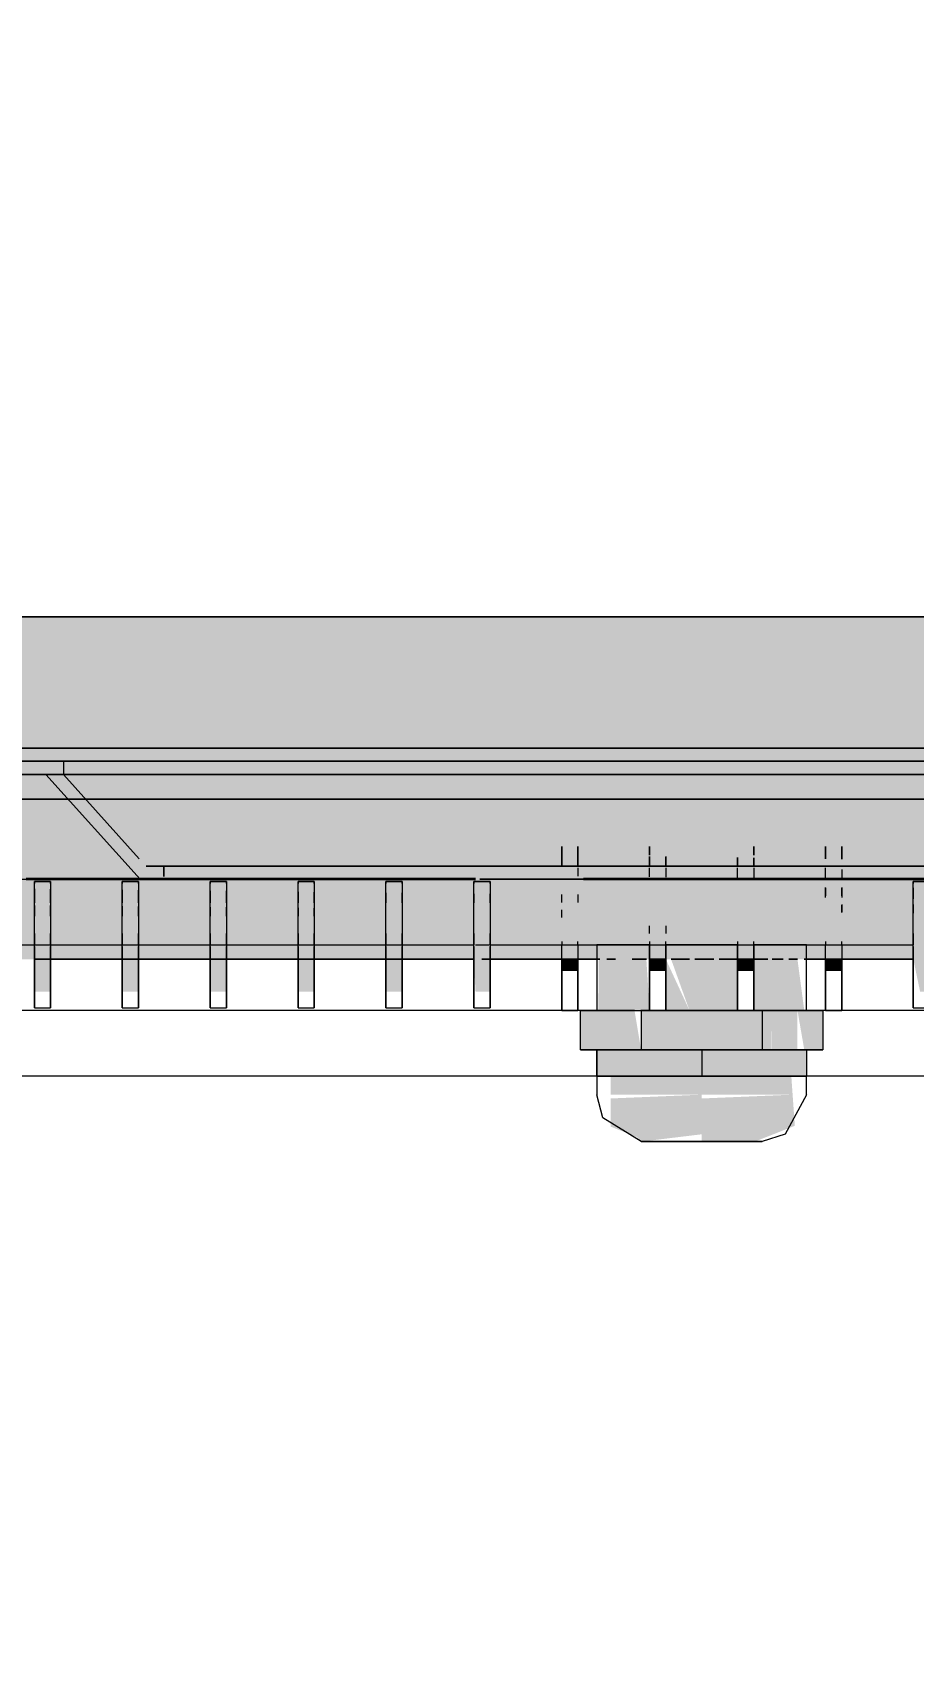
# Model space of a CAD drawing. Header units: millimetres. Extents: x -4029 to 232974, y -8553 to 104777.
# Drawn here: x 224715.8 to 224783, y 4140 to 4264.5 of the extents above; entities that cross this region are included whole.
import ezdxf

# ---------------------------------------------------------------- set-up
doc = ezdxf.new("R2010")
doc.units = ezdxf.units.MM
doc.linetypes.add('200_ШТРИХ_ш1п0_6_', pattern=[80, 50, -30])
for name, color, linetype, lineweight in [('5.1) Перегародка WD6', 6, 'Continuous', 9), ('A-AREA-1', 7, '200_ШТРИХ_ш1п0_6_', 35), ('A-FLOR', 7, 'Continuous', 9), ('E-LITE-EQPM', 7, 'Continuous', 9), ('S-STRS-4', 7, 'Continuous', 15)]:
    doc.layers.add(name, color=color, linetype=linetype, lineweight=lineweight)
doc.layers.add('E-LITE-EQPM-1', color=7, linetype='Continuous', lineweight=9, transparency=1)
doc.layers.add('E-LITE-EQPM-2', color=7, linetype='Continuous', lineweight=9, true_color=0x9bc7e8)
doc.layers.add('E-LITE-EQPM-3', color=7, linetype='Continuous', lineweight=9, true_color=0x7f7f7f, transparency=1)
doc.styles.add('ISOCPEUR_3', font='isocpeur.ttf', dxfattribs={"width": 0.9, "height": 125})
doc.dimstyles.new('ISO-2_5_0_9К_БОЛЬШОЙ_4', dxfattribs={"dimscale": 304.8, "dimtxt": 124.497647, "dimasz": 0.246063, "dimexe": 0.19685, "dimexo": 0.492126, "dimgap": 0, "dimtad": 1, "dimdec": 0, "dimrnd": 10, "dimzin": 0, "dimdsep": 46, "dimtxsty": 'ISOCPEUR_3', "dimblk1": 'OBLIQUE', "dimblk2": 'OBLIQUE', "dimsah": 1, "dimcen": 0.09, "dimdle": 0.19685, "dimazin": 0, "dimtfac": 1, "dimtdec": 4, "dimtix": 1, "dimtmove": 0, "dimatfit": 3, "dimfxl": 1, "dimtvp": 1, "dimtolj": 1, "dimtzin": 0, "dimarcsym": 2})

# ---------------------------------------------------------------- blocks, each defined once
blk = doc.blocks.new('Перекрытия 2 - Перекрытия 4-32990152-Разрез 4-4')
at = {"layer": 'S-STRS-4'}
for p, q in [((-15709, 4185), (-16350.82, 4185)), ((-15707.93, 4185), (-15709, 4185)), ((-15694.07, 4185), (-15707.93, 4185)), ((-15693, 4185), (-15694.07, 4185)), ((-15361, 4185), (-15693, 4185))]:
    blk.add_line(p, q, dxfattribs=at)
blk = doc.blocks.new('Прожектор - Поз 3-33104719-Разрез 4-4')
at = {"layer": 'E-LITE-EQPM-1'}
for points in [[(-15697.03, 4193.9), (-15637.5, 4193.9), (-15637.5, 4206.1), (-15764.5, 4206.1), (-15764.5, 4193.9), (-15698.27, 4193.9)], [(-15750.63, 4191.43), (-15750.63, 4193.9), (-15751.87, 4193.9), (-15751.87, 4191.43)], [(-15743.93, 4191.43), (-15743.93, 4193.9), (-15745.17, 4193.9), (-15745.17, 4191.43)], [(-15737.23, 4191.43), (-15737.23, 4193.9), (-15738.47, 4193.9), (-15738.47, 4191.43)], [(-15731.77, 4191.43), (-15730.53, 4191.43), (-15730.53, 4193.9), (-15731.77, 4193.9), (-15731.77, 4192.91)], [(-15723.83, 4191.43), (-15723.83, 4193.9), (-15725.07, 4193.9), (-15725.07, 4191.43)], [(-15717.13, 4191.43), (-15717.13, 4193.9), (-15718.37, 4193.9), (-15718.24, 4191.43)], [(-15710.43, 4193.02), (-15710.43, 4193.9), (-15711.67, 4193.9), (-15711.67, 4193.02)], [(-15703.73, 4193.02), (-15703.73, 4193.9), (-15704.97, 4193.9), (-15704.97, 4193.02)], [(-15698.27, 4193.02), (-15697.03, 4193.02), (-15697.03, 4193.9), (-15698.27, 4193.9)], [(-15691.57, 4193.02), (-15690.33, 4193.02), (-15690.33, 4193.9), (-15691.57, 4193.9)], [(-15683.63, 4191.43), (-15683.63, 4193.9), (-15684.87, 4193.9), (-15684.35, 4191.43)], [(-15710.24, 4187), (-15705.62, 4187), (-15706.12, 4190), (-15710.24, 4190)], [(-15701, 4185), (-15701, 4187), (-15709, 4187), (-15709, 4185), (-15705.62, 4185)], [(-15693, 4185), (-15693, 4187), (-15701, 4187), (-15701, 4185), (-15694.07, 4185)], [(-15706.94, 4183.58), (-15701, 4183.58), (-15701, 4185), (-15707.93, 4185), (-15707.93, 4183.58)], [(-15701, 4183.58), (-15694.07, 4183.58), (-15694.17, 4185), (-15701, 4185)], [(-15705.62, 4180), (-15701, 4180.56), (-15701, 4183.58), (-15707.95, 4183.29), (-15707.93, 4181.14), (-15705.94, 4180.36)], [(-15696.97, 4180), (-15695.64, 4180.52), (-15693.9, 4181.21), (-15694.07, 4183.58), (-15701, 4183.29), (-15701, 4180)]]:
    blk.add_hatch(color=256, dxfattribs=at).paths.add_polyline_path(points)
h = blk.add_hatch(color=256, dxfattribs=at)
h.paths.add_polyline_path([(-15708.88, 4190), (-15704.97, 4190), (-15705.22, 4193.9), (-15708.84, 4193.9)])
h.paths.add_polyline_path([(-15694.54, 4190), (-15693.18, 4190), (-15693.7, 4193.9), (-15697.03, 4193.9), (-15697.03, 4190), (-15695.64, 4190)])
h.paths.add_polyline_path([(-15700.07, 4190), (-15698.27, 4190), (-15698.27, 4193.9), (-15703.33, 4193.9), (-15701.93, 4190)])
h.paths.add_polyline_path([(-15701.93, 4190), (-15703.73, 4193.9), (-15703.73, 4190)])
h = blk.add_hatch(color=256, dxfattribs=at)
h.paths.add_polyline_path([(-15700.07, 4190), (-15705.62, 4190), (-15705.62, 4187), (-15700.07, 4187), (-15700.07, 4190)])
h.paths.add_polyline_path([(-15697.03, 4187), (-15696.38, 4187), (-15696.38, 4190), (-15700.07, 4190), (-15700.07, 4187), (-15697.19, 4187)])
h = blk.add_hatch(color=256, dxfattribs=at)
h.paths.add_polyline_path([(-15695.67, 4190), (-15696.38, 4190), (-15696.34, 4187), (-15695.67, 4187)])
h.paths.add_polyline_path([(-15693.7, 4190), (-15695.67, 4190), (-15695.64, 4187), (-15693.7, 4187), (-15693.7, 4190)])
h.paths.add_polyline_path([(-15693.18, 4190), (-15693.7, 4190), (-15693.18, 4187)])
h.paths.add_polyline_path([(-15693, 4187), (-15691.76, 4187), (-15691.76, 4190), (-15693.18, 4190), (-15693.18, 4187)])
at = {"layer": 'E-LITE-EQPM'}
for p, q in [((-15759, 4210), (-15643, 4210)), ((-15643, 4210), (-15759, 4210)), ((-15759, 4210), (-15643, 4210)), ((-15643, 4210), (-15759, 4210)), ((-15743.8, 4200), (-15751, 4208)), ((-15743.8, 4200), (-15751, 4208)), ((-15751, 4208), (-15749.65, 4208)), ((-15751, 4208), (-15651, 4208)), ((-15652.35, 4208), (-15749.65, 4208)), ((-15749.65, 4208), (-15743.87, 4201.57)), ((-15749.65, 4208), (-15743.87, 4201.57)), ((-15749.65, 4208), (-15652.35, 4208)), ((-15652.35, 4208), (-15749.65, 4208)), ((-15763.41, 4206.1), (-15749.29, 4206.1)), ((-15749.29, 4206.1), (-15763.41, 4206.1)), ((-15749.29, 4206.1), (-15747.94, 4206.1)), ((-15747.94, 4206.1), (-15749.29, 4206.1)), ((-15747.94, 4206.1), (-15654.06, 4206.1)), ((-15654.06, 4206.1), (-15747.94, 4206.1)), ((-15711.67, 4202.5), (-15711.67, 4200.99)), ((-15711.67, 4201), (-15711.67, 4202.5)), ((-15710.43, 4200.99), (-15710.43, 4202.5)), ((-15710.43, 4202.5), (-15710.43, 4201)), ((-15704.97, 4202.5), (-15704.97, 4201.84)), ((-15704.97, 4201.85), (-15704.97, 4202.5)), ((-15697.03, 4201.84), (-15697.03, 4202.5)), ((-15697.03, 4202.5), (-15697.03, 4201.85)), ((-15691.57, 4202.5), (-15691.57, 4201.55)), ((-15691.57, 4201.56), (-15691.57, 4202.5)), ((-15690.33, 4201.53), (-15690.33, 4202.5)), ((-15690.33, 4202.5), (-15690.33, 4201.54)), ((-15743.35, 4201), (-15742, 4201)), ((-15658.65, 4201), (-15743.35, 4201)), ((-15742, 4201), (-15660, 4201)), ((-15660, 4201), (-15742, 4201)), ((-15742, 4200.21), (-15742, 4201)), ((-15742, 4201), (-15742, 4200.21)), ((-15660, 4201), (-15742, 4201)), ((-15742, 4201), (-15742, 4200.21)), ((-15742, 4201), (-15742, 4200.21)), ((-15742, 4201), (-15660, 4201)), ((-15660, 4201), (-15742, 4201)), ((-15710.43, 4200.88), (-15710.43, 4200.25)), ((-15704.97, 4201), (-15704.97, 4201.75)), ((-15704.97, 4201.74), (-15704.97, 4200.99)), ((-15704.97, 4200.18), (-15704.97, 4200.88)), ((-15703.73, 4201.73), (-15703.73, 4201)), ((-15703.73, 4200.99), (-15703.73, 4201.72)), ((-15703.73, 4200.88), (-15703.73, 4200.16)), ((-15698.27, 4201.65), (-15698.27, 4200.99)), ((-15698.27, 4201), (-15698.27, 4201.65)), ((-15698.27, 4200.09), (-15698.27, 4200.88)), ((-15697.03, 4201.64), (-15697.03, 4201)), ((-15697.03, 4200.99), (-15697.03, 4201.63)), ((-15697.03, 4200.88), (-15697.03, 4200.08)), ((-15691.57, 4200.01), (-15691.57, 4200.88)), ((-15750.63, 4199.84), (-15751.87, 4199.84)), ((-15751.87, 4199.84), (-15751.87, 4199.68)), ((-15751.87, 4199.68), (-15751.87, 4199.84)), ((-15751.87, 4199.84), (-15750.63, 4199.84)), ((-15751.87, 4199.84), (-15751.87, 4199.68)), ((-15751.87, 4197.2), (-15751.87, 4199.68)), ((-15750.63, 4199.68), (-15750.63, 4199.84)), ((-15750.63, 4199.84), (-15750.63, 4199.68)), ((-15750.63, 4199.68), (-15750.63, 4199.84)), ((-15750.63, 4199.68), (-15750.63, 4197.2)), ((-15743.93, 4199.84), (-15745.17, 4199.84)), ((-15745.17, 4199.84), (-15745.17, 4199.68)), ((-15745.17, 4199.68), (-15745.17, 4199.84)), ((-15745.17, 4199.84), (-15743.93, 4199.84)), ((-15745.17, 4199.84), (-15745.17, 4199.68)), ((-15745.17, 4197.2), (-15745.17, 4199.68)), ((-15743.93, 4199.68), (-15743.93, 4199.84)), ((-15743.93, 4199.84), (-15743.93, 4199.68)), ((-15743.93, 4199.68), (-15743.93, 4199.84)), ((-15743.93, 4199.68), (-15743.93, 4197.2)), ((-15742, 4200), (-15743.8, 4200)), ((-15718.24, 4200), (-15743.8, 4200)), ((-15742, 4200), (-15718.24, 4200)), ((-15718.24, 4200), (-15742, 4200)), ((-15718.24, 4200), (-15742, 4200)), ((-15742, 4200), (-15718.24, 4200)), ((-15718.24, 4200), (-15742, 4200)), ((-15737.23, 4199.84), (-15738.47, 4199.84)), ((-15738.47, 4199.84), (-15738.47, 4199.68)), ((-15738.47, 4199.68), (-15738.47, 4199.84)), ((-15738.47, 4199.84), (-15737.23, 4199.84)), ((-15738.47, 4199.84), (-15738.47, 4199.68)), ((-15738.47, 4197.2), (-15738.47, 4199.68)), ((-15737.23, 4199.68), (-15737.23, 4199.84)), ((-15737.23, 4199.84), (-15737.23, 4199.68)), ((-15737.23, 4199.68), (-15737.23, 4199.84)), ((-15737.23, 4199.68), (-15737.23, 4197.2)), ((-15730.53, 4199.84), (-15731.77, 4199.84)), ((-15731.77, 4199.84), (-15731.77, 4199.68)), ((-15731.77, 4199.68), (-15731.77, 4199.84)), ((-15731.77, 4199.84), (-15730.53, 4199.84)), ((-15731.77, 4199.84), (-15731.77, 4199.68)), ((-15731.77, 4197.2), (-15731.77, 4199.68)), ((-15730.53, 4199.68), (-15730.53, 4199.84)), ((-15730.53, 4199.84), (-15730.53, 4199.68)), ((-15730.53, 4199.68), (-15730.53, 4199.84)), ((-15730.53, 4199.68), (-15730.53, 4197.2)), ((-15723.83, 4199.84), (-15725.07, 4199.84)), ((-15725.07, 4199.84), (-15725.07, 4199.68)), ((-15725.07, 4199.68), (-15725.07, 4199.84)), ((-15725.07, 4199.84), (-15723.83, 4199.84)), ((-15725.07, 4199.84), (-15725.07, 4199.68)), ((-15725.07, 4197.2), (-15725.07, 4199.68)), ((-15723.83, 4199.68), (-15723.83, 4199.84)), ((-15723.83, 4199.84), (-15723.83, 4199.68)), ((-15723.83, 4199.68), (-15723.83, 4199.84)), ((-15723.83, 4199.68), (-15723.83, 4197.2)), ((-15718.24, 4199.84), (-15718.37, 4199.84)), ((-15718.37, 4199.84), (-15718.37, 4199.68)), ((-15718.37, 4199.68), (-15718.37, 4199.84)), ((-15718.37, 4199.84), (-15717.13, 4199.84)), ((-15718.37, 4199.84), (-15718.37, 4199.68)), ((-15718.37, 4197.2), (-15718.37, 4199.68)), ((-15717.13, 4199.84), (-15718.24, 4199.84)), ((-15717.9, 4200), (-15660, 4200)), ((-15660, 4200), (-15717.9, 4200)), ((-15660, 4200), (-15717.9, 4200)), ((-15717.9, 4200), (-15660, 4200)), ((-15660, 4200), (-15717.9, 4200)), ((-15658.2, 4200), (-15717.9, 4200)), ((-15717.13, 4199.68), (-15717.13, 4199.84)), ((-15717.13, 4199.84), (-15717.13, 4199.68)), ((-15717.13, 4199.68), (-15717.13, 4199.84)), ((-15717.13, 4199.68), (-15717.13, 4197.2)), ((-15690.33, 4200.74), (-15690.33, 4200)), ((-15683.63, 4199.84), (-15684.87, 4199.84)), ((-15684.87, 4199.84), (-15684.87, 4199.68)), ((-15684.87, 4199.68), (-15684.87, 4199.84)), ((-15684.87, 4199.84), (-15683.63, 4199.84)), ((-15684.87, 4199.84), (-15684.87, 4199.68)), ((-15684.87, 4197.2), (-15684.87, 4199.68)), ((-15751.87, 4199.27), (-15751.87, 4198.24)), ((-15751.87, 4199.27), (-15751.87, 4198.21)), ((-15750.63, 4198.24), (-15750.63, 4199.26)), ((-15750.63, 4198.21), (-15750.63, 4199.26)), ((-15745.17, 4199.2), (-15745.17, 4198.24)), ((-15745.17, 4199.2), (-15745.17, 4198.21)), ((-15743.93, 4198.24), (-15743.93, 4199.18)), ((-15743.93, 4198.21), (-15743.93, 4199.18)), ((-15738.47, 4199.12), (-15738.47, 4198.24)), ((-15738.47, 4199.12), (-15738.47, 4198.21)), ((-15737.23, 4198.24), (-15737.23, 4199.11)), ((-15737.23, 4198.21), (-15737.23, 4199.11)), ((-15731.77, 4199.05), (-15731.77, 4198.24)), ((-15731.77, 4199.04), (-15731.77, 4198.21)), ((-15730.53, 4198.24), (-15730.53, 4199.03)), ((-15730.53, 4198.21), (-15730.53, 4199.03)), ((-15725.07, 4198.97), (-15725.07, 4198.24)), ((-15725.07, 4198.97), (-15725.07, 4198.21)), ((-15723.83, 4198.24), (-15723.83, 4198.96)), ((-15723.83, 4198.21), (-15723.83, 4198.95)), ((-15718.37, 4198.9), (-15718.37, 4198.24)), ((-15718.37, 4198.89), (-15718.37, 4198.21)), ((-15717.13, 4198.24), (-15717.13, 4198.88)), ((-15717.13, 4198.21), (-15717.13, 4198.88)), ((-15711.67, 4198.24), (-15711.67, 4198.85)), ((-15710.43, 4198.83), (-15710.43, 4198.24)), ((-15691.57, 4198.62), (-15691.57, 4199.38)), ((-15691.57, 4199.35), (-15691.57, 4198.75)), ((-15690.33, 4199.38), (-15690.33, 4198.61)), ((-15690.33, 4198.75), (-15690.33, 4199.35)), ((-15684.87, 4199.36), (-15684.87, 4198.51)), ((-15684.87, 4199.35), (-15684.87, 4198.53)), ((-15751.87, 4198), (-15751.87, 4197.2)), ((-15751.87, 4197.99), (-15751.87, 4197.22)), ((-15750.63, 4197.2), (-15750.63, 4197.99)), ((-15750.63, 4197.22), (-15750.63, 4197.98)), ((-15745.17, 4197.94), (-15745.17, 4197.2)), ((-15745.17, 4197.94), (-15745.17, 4197.22)), ((-15743.93, 4197.2), (-15743.93, 4197.93)), ((-15743.93, 4197.22), (-15743.93, 4197.92)), ((-15738.47, 4197.88), (-15738.47, 4197.2)), ((-15738.47, 4197.88), (-15738.47, 4197.22)), ((-15737.23, 4197.2), (-15737.23, 4197.87)), ((-15737.23, 4197.22), (-15737.23, 4197.87)), ((-15731.77, 4197.82), (-15731.77, 4197.2)), ((-15731.77, 4197.82), (-15731.77, 4197.22)), ((-15730.53, 4197.2), (-15730.53, 4197.81)), ((-15730.53, 4197.22), (-15730.53, 4197.81)), ((-15711.67, 4197.09), (-15711.67, 4197.68)), ((-15690.33, 4198.08), (-15690.33, 4197.49)), ((-15690.33, 4197.47), (-15690.33, 4198.04)), ((-15684.87, 4198.07), (-15684.87, 4197.41)), ((-15684.87, 4198.05), (-15684.87, 4197.44)), ((-15751.87, 4195.86), (-15751.87, 4196.89)), ((-15751.87, 4195.86), (-15751.87, 4195.22)), ((-15751.87, 4195), (-15751.87, 4195.86)), ((-15750.63, 4196.89), (-15750.63, 4195.22)), ((-15750.63, 4195), (-15750.63, 4195.86)), ((-15745.17, 4195), (-15745.17, 4196.89)), ((-15745.17, 4195.86), (-15745.17, 4195.22)), ((-15743.93, 4196.89), (-15743.93, 4195.22)), ((-15743.93, 4195), (-15743.93, 4195.86)), ((-15738.47, 4195.22), (-15738.47, 4196.89)), ((-15738.47, 4195.86), (-15738.47, 4195.22)), ((-15737.23, 4196.89), (-15737.23, 4195.22)), ((-15737.23, 4195), (-15737.23, 4195.86)), ((-15731.77, 4195), (-15731.77, 4196.89)), ((-15731.77, 4195.86), (-15731.77, 4195.22)), ((-15730.53, 4196.89), (-15730.53, 4195.22)), ((-15730.53, 4195), (-15730.53, 4195.86)), ((-15725.07, 4195.86), (-15725.07, 4196.89)), ((-15725.07, 4195.86), (-15725.07, 4195.22)), ((-15725.07, 4195), (-15725.07, 4195.86)), ((-15723.83, 4196.89), (-15723.83, 4195.22)), ((-15723.83, 4195), (-15723.83, 4195.86)), ((-15718.37, 4195), (-15718.37, 4196.89)), ((-15718.37, 4195.86), (-15718.37, 4195.22)), ((-15717.13, 4196.89), (-15717.13, 4195.86)), ((-15717.13, 4195.22), (-15717.13, 4195.86)), ((-15717.13, 4195.86), (-15717.13, 4195.22)), ((-15704.97, 4195.86), (-15704.97, 4196.46)), ((-15703.73, 4196.46), (-15703.73, 4195.86)), ((-15684.87, 4195.86), (-15684.87, 4196.89)), ((-15684.87, 4195.86), (-15684.87, 4195)), ((-15684.87, 4195), (-15684.87, 4195.86)), ((-15757.33, 4195), (-15751.87, 4195)), ((-15751.87, 4195.82), (-15751.87, 4195.19)), ((-15751.87, 4195.22), (-15751.87, 4195)), ((-15750.63, 4195.19), (-15750.63, 4195.82)), ((-15750.63, 4195.22), (-15750.63, 4195)), ((-15750.63, 4195), (-15745.17, 4195)), ((-15745.17, 4195.82), (-15745.17, 4195.19)), ((-15745.17, 4195.22), (-15745.17, 4195)), ((-15745.17, 4194.87), (-15745.17, 4192.91)), ((-15743.93, 4195.19), (-15743.93, 4195.82)), ((-15743.93, 4195.22), (-15743.93, 4195)), ((-15743.93, 4195), (-15738.47, 4195)), ((-15743.93, 4192.91), (-15743.93, 4194.87)), ((-15738.47, 4195.82), (-15738.47, 4195.19)), ((-15738.47, 4195.22), (-15738.47, 4195)), ((-15738.47, 4195), (-15738.47, 4195.22)), ((-15737.23, 4195.19), (-15737.23, 4195.82)), ((-15737.23, 4195.22), (-15737.23, 4195)), ((-15737.23, 4195), (-15731.77, 4195)), ((-15737.23, 4192.91), (-15737.23, 4194.87)), ((-15731.77, 4195.82), (-15731.77, 4195.19)), ((-15731.77, 4195.22), (-15731.77, 4195)), ((-15731.77, 4194.87), (-15731.77, 4192.91)), ((-15730.53, 4195.19), (-15730.53, 4195.82)), ((-15730.53, 4195.22), (-15730.53, 4195)), ((-15730.53, 4195), (-15725.07, 4195)), ((-15725.07, 4195.82), (-15725.07, 4195.19)), ((-15725.07, 4195.22), (-15725.07, 4195)), ((-15723.83, 4195.19), (-15723.83, 4195.82)), ((-15723.83, 4195.22), (-15723.83, 4195)), ((-15723.83, 4195), (-15718.37, 4195)), ((-15723.83, 4192.91), (-15723.83, 4194.87)), ((-15718.37, 4195.82), (-15718.37, 4195.19)), ((-15718.37, 4195.22), (-15718.37, 4195)), ((-15718.37, 4194.87), (-15718.37, 4192.91)), ((-15717.13, 4195.19), (-15717.13, 4195.82)), ((-15717.13, 4195), (-15717.13, 4195.22)), ((-15717.13, 4195.22), (-15717.13, 4195)), ((-15717.13, 4195), (-15684.87, 4195)), ((-15711.67, 4195.26), (-15711.67, 4195)), ((-15711.67, 4195), (-15710.43, 4195)), ((-15711.67, 4193.02), (-15711.67, 4195)), ((-15711.67, 4193.03), (-15711.67, 4195)), ((-15710.43, 4195), (-15710.43, 4195.26)), ((-15710.43, 4195), (-15710.43, 4193.03)), ((-15710.43, 4195), (-15710.43, 4193.02)), ((-15709, 4195), (-15709, 4190)), ((-15708.82, 4195), (-15709, 4195)), ((-15709, 4195), (-15706.33, 4195)), ((-15704.97, 4195), (-15708.82, 4195)), ((-15706.33, 4195), (-15704.97, 4195)), ((-15704.97, 4195.26), (-15704.97, 4195)), ((-15704.97, 4195), (-15703.73, 4195)), ((-15704.97, 4193.03), (-15704.97, 4195)), ((-15704.97, 4193.02), (-15704.97, 4195)), ((-15704.97, 4193.02), (-15704.97, 4195)), ((-15704.97, 4195), (-15704.97, 4193.02)), ((-15703.73, 4195), (-15703.73, 4195.26)), ((-15703.73, 4195), (-15698.27, 4195)), ((-15698.27, 4195), (-15703.73, 4195)), ((-15703.73, 4193.02), (-15703.73, 4195)), ((-15703.73, 4195), (-15703.73, 4193.02)), ((-15703.73, 4195), (-15703.73, 4193.03)), ((-15703.73, 4195), (-15703.73, 4193.02)), ((-15698.27, 4195.26), (-15698.27, 4195)), ((-15698.27, 4193.03), (-15698.27, 4195)), ((-15698.27, 4193.02), (-15698.27, 4195)), ((-15698.27, 4193.02), (-15698.27, 4195)), ((-15698.27, 4195), (-15698.27, 4193.02)), ((-15698.27, 4195), (-15697.03, 4195)), ((-15697.03, 4195), (-15697.03, 4195.26)), ((-15697.03, 4195), (-15693, 4195)), ((-15695.67, 4195), (-15697.03, 4195)), ((-15697.03, 4193.02), (-15697.03, 4195)), ((-15697.03, 4195), (-15697.03, 4193.02)), ((-15697.03, 4195), (-15697.03, 4193.03)), ((-15697.03, 4195), (-15697.03, 4193.02)), ((-15695.64, 4195), (-15695.67, 4195)), ((-15693.18, 4195), (-15695.64, 4195)), ((-15693, 4195), (-15693.18, 4195)), ((-15693, 4190), (-15693, 4195)), ((-15691.57, 4195.26), (-15691.57, 4195)), ((-15691.57, 4193.02), (-15691.57, 4195)), ((-15691.57, 4193.03), (-15691.57, 4195)), ((-15691.57, 4195), (-15690.33, 4195)), ((-15690.33, 4195), (-15690.33, 4195.26)), ((-15690.33, 4195), (-15690.33, 4193.03)), ((-15690.33, 4195), (-15690.33, 4193.02)), ((-15684.87, 4195.82), (-15684.87, 4195.19)), ((-15751.87, 4193.9), (-15750.63, 4193.9)), ((-15750.63, 4193.9), (-15751.87, 4193.9)), ((-15750.63, 4193.9), (-15745.17, 4193.9)), ((-15745.17, 4193.9), (-15750.63, 4193.9)), ((-15745.17, 4193.9), (-15743.93, 4193.9)), ((-15743.93, 4193.9), (-15745.17, 4193.9)), ((-15743.93, 4193.9), (-15738.47, 4193.9)), ((-15738.47, 4193.9), (-15743.93, 4193.9)), ((-15738.47, 4193.9), (-15737.23, 4193.9)), ((-15737.23, 4193.9), (-15738.47, 4193.9)), ((-15737.23, 4193.9), (-15731.77, 4193.9)), ((-15731.77, 4193.9), (-15737.23, 4193.9)), ((-15731.77, 4193.9), (-15730.53, 4193.9)), ((-15730.53, 4193.9), (-15731.77, 4193.9)), ((-15730.53, 4193.9), (-15725.07, 4193.9)), ((-15725.07, 4193.9), (-15730.53, 4193.9)), ((-15725.07, 4193.9), (-15723.83, 4193.9)), ((-15723.83, 4193.9), (-15725.07, 4193.9)), ((-15723.83, 4193.9), (-15718.37, 4193.9)), ((-15718.37, 4193.9), (-15723.83, 4193.9)), ((-15717.75, 4193.9), (-15717.13, 4193.9)), ((-15717.13, 4193.9), (-15717.75, 4193.9)), ((-15717.13, 4193.9), (-15711.67, 4193.9)), ((-15711.67, 4193.9), (-15717.13, 4193.9)), ((-15711.67, 4193.9), (-15710.43, 4193.9)), ((-15710.43, 4193.9), (-15711.67, 4193.9)), ((-15710.43, 4193.9), (-15708.76, 4193.9)), ((-15708.76, 4193.9), (-15710.43, 4193.9)), ((-15708.22, 4193.9), (-15707.56, 4193.9)), ((-15707.56, 4193.9), (-15708.22, 4193.9)), ((-15706.29, 4193.9), (-15705.22, 4193.9)), ((-15705.22, 4193.9), (-15706.29, 4193.9)), ((-15704.97, 4193.9), (-15703.73, 4193.9)), ((-15703.73, 4193.9), (-15704.97, 4193.9)), ((-15703.33, 4193.9), (-15701.93, 4193.9)), ((-15701.93, 4193.9), (-15703.33, 4193.9)), ((-15701.52, 4193.9), (-15700.07, 4193.9)), ((-15700.07, 4193.9), (-15701.52, 4193.9)), ((-15699.68, 4193.9), (-15695.97, 4193.9)), ((-15695.97, 4193.9), (-15699.68, 4193.9)), ((-15695.64, 4193.9), (-15694.79, 4193.9)), ((-15694.79, 4193.9), (-15695.64, 4193.9)), ((-15694.36, 4193.9), (-15693.7, 4193.9)), ((-15693.7, 4193.9), (-15694.36, 4193.9)), ((-15693.18, 4193.9), (-15691.57, 4193.9)), ((-15691.57, 4193.9), (-15693.18, 4193.9)), ((-15691.57, 4193.9), (-15690.33, 4193.9)), ((-15690.33, 4193.9), (-15691.57, 4193.9)), ((-15690.33, 4193.9), (-15684.87, 4193.9)), ((-15684.87, 4193.9), (-15690.33, 4193.9)), ((-15745.17, 4192.91), (-15745.17, 4191.43)), ((-15743.93, 4191.43), (-15743.93, 4192.91)), ((-15737.23, 4191.43), (-15737.23, 4192.91)), ((-15731.77, 4192.91), (-15731.77, 4191.43)), ((-15723.83, 4191.43), (-15723.83, 4192.91)), ((-15718.37, 4192.91), (-15718.37, 4191.43)), ((-15711.67, 4193.02), (-15711.67, 4190)), ((-15711.67, 4190), (-15711.67, 4193.02)), ((-15710.43, 4193.02), (-15710.43, 4190)), ((-15710.43, 4190), (-15710.43, 4193.02)), ((-15704.97, 4193.02), (-15704.97, 4190)), ((-15704.97, 4190), (-15704.97, 4193.02)), ((-15704.97, 4193.02), (-15704.97, 4190)), ((-15704.97, 4190), (-15704.97, 4193.02)), ((-15703.73, 4193.02), (-15703.73, 4190)), ((-15703.73, 4190), (-15703.73, 4193.02)), ((-15703.73, 4190), (-15703.73, 4193.02)), ((-15703.73, 4193.02), (-15703.73, 4190)), ((-15698.27, 4193.02), (-15698.27, 4190.1)), ((-15698.27, 4190), (-15698.27, 4193.02)), ((-15698.27, 4193.02), (-15698.27, 4190)), ((-15698.27, 4190), (-15698.27, 4193.02)), ((-15697.03, 4193.02), (-15697.03, 4190)), ((-15697.03, 4190), (-15697.03, 4193.02)), ((-15697.03, 4190.1), (-15697.03, 4193.02)), ((-15697.03, 4193.02), (-15697.03, 4190)), ((-15691.57, 4193.02), (-15691.57, 4190)), ((-15691.57, 4190), (-15691.57, 4193.02)), ((-15690.33, 4193.02), (-15690.33, 4190)), ((-15690.33, 4190), (-15690.33, 4193.02)), ((-15751.87, 4190.19), (-15750.63, 4190.19)), ((-15751.87, 4190.19), (-15750.63, 4190.19)), ((-15745.17, 4190.19), (-15743.93, 4190.19)), ((-15745.17, 4190.19), (-15743.93, 4190.19)), ((-15738.47, 4190.19), (-15737.23, 4190.19)), ((-15738.47, 4190.19), (-15737.23, 4190.19)), ((-15731.77, 4190.19), (-15730.53, 4190.19)), ((-15731.77, 4190.19), (-15730.53, 4190.19)), ((-15725.07, 4190.19), (-15723.83, 4190.19)), ((-15725.07, 4190.19), (-15723.83, 4190.19)), ((-15718.37, 4190.19), (-15717.13, 4190.19)), ((-15718.37, 4190.19), (-15717.13, 4190.19)), ((-15711.67, 4190), (-15710.43, 4190)), ((-15710.24, 4190), (-15707.92, 4190)), ((-15708.88, 4190), (-15710.24, 4190)), ((-15710.24, 4187), (-15710.24, 4190)), ((-15709, 4190), (-15708.88, 4190)), ((-15706.12, 4190), (-15709, 4190)), ((-15708.88, 4190), (-15707.92, 4190)), ((-15707.11, 4190), (-15708.51, 4190)), ((-15707.92, 4190), (-15706.12, 4190)), ((-15707.92, 4190), (-15707.11, 4190)), ((-15706.94, 4190), (-15705.62, 4190)), ((-15706.12, 4190), (-15706.94, 4190)), ((-15705.64, 4190), (-15704.97, 4190)), ((-15704.97, 4190), (-15705.64, 4190)), ((-15705.62, 4190), (-15696.38, 4190)), ((-15704.97, 4190), (-15705.62, 4190)), ((-15705.62, 4190), (-15705.62, 4187)), ((-15705.62, 4190), (-15705.62, 4187)), ((-15704.97, 4190), (-15703.73, 4190)), ((-15703.73, 4190), (-15704.97, 4190)), ((-15703.73, 4190), (-15698.27, 4190)), ((-15698.27, 4190), (-15703.73, 4190)), ((-15698.27, 4190), (-15703.73, 4190)), ((-15698.27, 4190.1), (-15698.27, 4190)), ((-15698.27, 4190), (-15697.03, 4190)), ((-15697.03, 4190), (-15698.27, 4190)), ((-15697.03, 4190), (-15697.03, 4190.1)), ((-15697.03, 4190), (-15695.67, 4190)), ((-15693, 4190), (-15697.03, 4190)), ((-15696.38, 4190), (-15697.03, 4190)), ((-15696.38, 4190), (-15691.76, 4190)), ((-15695.67, 4190), (-15696.38, 4190)), ((-15696.38, 4190), (-15696.38, 4187)), ((-15696.38, 4190), (-15696.38, 4187)), ((-15695.67, 4190), (-15695.64, 4190)), ((-15695.64, 4190), (-15693.18, 4190)), ((-15693.7, 4190), (-15695.64, 4190)), ((-15693.18, 4190), (-15693, 4190)), ((-15691.76, 4190), (-15693.18, 4190)), ((-15691.76, 4190), (-15691.76, 4187)), ((-15691.57, 4190), (-15690.33, 4190)), ((-15684.87, 4190.19), (-15683.63, 4190.19)), ((-15684.87, 4190.19), (-15683.63, 4190.19)), ((-15710.24, 4187), (-15709, 4187)), ((-15709, 4187), (-15710.24, 4187)), ((-15709, 4187), (-15705.62, 4187)), ((-15706.94, 4187), (-15709, 4187)), ((-15709, 4187), (-15706.94, 4187)), ((-15701, 4187), (-15709, 4187)), ((-15709, 4185), (-15709, 4187)), ((-15709, 4187), (-15709, 4185)), ((-15705.62, 4187), (-15706.94, 4187)), ((-15706.94, 4187), (-15703.14, 4187)), ((-15705.62, 4187), (-15696.38, 4187)), ((-15703.14, 4187), (-15705.62, 4187)), ((-15698.86, 4187), (-15703.14, 4187)), ((-15703.14, 4187), (-15701, 4187)), ((-15701, 4187), (-15698.86, 4187)), ((-15693, 4187), (-15701, 4187)), ((-15701, 4187), (-15701, 4185)), ((-15701, 4187), (-15701, 4185)), ((-15696.38, 4187), (-15698.86, 4187)), ((-15698.86, 4187), (-15695.64, 4187)), ((-15696.38, 4187), (-15693, 4187)), ((-15695.64, 4187), (-15696.38, 4187)), ((-15693, 4187), (-15695.64, 4187)), ((-15695.64, 4187), (-15693, 4187)), ((-15693, 4187), (-15691.76, 4187)), ((-15691.76, 4187), (-15693, 4187)), ((-15693, 4187), (-15693, 4185)), ((-15693, 4187), (-15693, 4185)), ((-15709, 4185), (-15709, 4183.58)), ((-15709, 4185), (-15707.93, 4185)), ((-15701, 4185), (-15709, 4185)), ((-15707.93, 4185), (-15701, 4185)), ((-15701, 4185), (-15707.93, 4185)), ((-15707.93, 4185), (-15701, 4185)), ((-15701, 4185), (-15694.07, 4185)), ((-15694.07, 4185), (-15701, 4185)), ((-15701, 4185), (-15694.07, 4185)), ((-15693, 4185), (-15701, 4185)), ((-15694.07, 4185), (-15693, 4185)), ((-15693, 4183.58), (-15693, 4185)), ((-15701, 4180), (-15705.62, 4180)), ((-15705.62, 4180), (-15701, 4180)), ((-15696.38, 4180), (-15701, 4180)), ((-15701, 4180), (-15696.38, 4180))]:
    blk.add_line(p, q, dxfattribs=at)
at = {"layer": 'E-LITE-EQPM', "flags": 128}
for points in [[(-15751.87, 4190.19), (-15751.87, 4190.51), (-15751.87, 4191.43), (-15751.87, 4192.91), (-15751.87, 4194.87), (-15751.87, 4197.22), (-15751.87, 4199.84)], [(-15750.63, 4199.84), (-15750.63, 4197.22), (-15750.63, 4194.87), (-15750.63, 4192.91), (-15750.63, 4191.43), (-15750.63, 4190.51), (-15750.63, 4190.19)], [(-15745.17, 4190.19), (-15745.17, 4190.51), (-15745.17, 4191.43), (-15745.17, 4192.91), (-15745.17, 4194.87), (-15745.17, 4197.22), (-15745.17, 4199.84)], [(-15743.93, 4199.84), (-15743.93, 4197.22), (-15743.93, 4194.87), (-15743.93, 4192.91), (-15743.93, 4191.43), (-15743.93, 4190.51), (-15743.93, 4190.19)], [(-15738.47, 4190.19), (-15738.47, 4190.51), (-15738.47, 4191.43), (-15738.47, 4192.91), (-15738.47, 4194.87), (-15738.47, 4197.22), (-15738.47, 4199.84)], [(-15737.23, 4199.84), (-15737.23, 4197.22), (-15737.23, 4194.87), (-15737.23, 4192.91), (-15737.23, 4191.43), (-15737.23, 4190.51), (-15737.23, 4190.19)], [(-15731.77, 4190.19), (-15731.77, 4190.51), (-15731.77, 4191.43), (-15731.77, 4192.91), (-15731.77, 4194.87), (-15731.77, 4197.22), (-15731.77, 4199.84)], [(-15730.53, 4199.84), (-15730.53, 4197.22), (-15730.53, 4194.87), (-15730.53, 4192.91), (-15730.53, 4191.43), (-15730.53, 4190.51), (-15730.53, 4190.19)], [(-15725.07, 4190.19), (-15725.07, 4190.51), (-15725.07, 4191.43), (-15725.07, 4192.91), (-15725.07, 4194.87), (-15725.07, 4197.22), (-15725.07, 4199.84)], [(-15723.83, 4199.84), (-15723.83, 4197.22), (-15723.83, 4194.87), (-15723.83, 4192.91), (-15723.83, 4191.43), (-15723.83, 4190.51), (-15723.83, 4190.19)], [(-15718.37, 4190.19), (-15718.37, 4190.51), (-15718.37, 4191.43), (-15718.37, 4192.91), (-15718.37, 4194.87), (-15718.37, 4197.22), (-15718.37, 4199.84)], [(-15717.13, 4199.84), (-15717.13, 4197.22), (-15717.13, 4194.87), (-15717.13, 4192.91), (-15717.13, 4191.43), (-15717.13, 4190.51), (-15717.13, 4190.19)], [(-15684.87, 4190.19), (-15684.87, 4190.51), (-15684.87, 4191.43), (-15684.87, 4192.91), (-15684.87, 4194.87), (-15684.87, 4197.22), (-15684.87, 4199.84)], [(-15751.87, 4194.87), (-15751.87, 4192.91), (-15751.87, 4191.43)], [(-15750.63, 4191.43), (-15750.63, 4192.91), (-15750.63, 4194.87)], [(-15738.47, 4194.87), (-15738.47, 4192.91), (-15738.47, 4191.43)], [(-15730.53, 4191.43), (-15730.53, 4192.91), (-15730.53, 4194.87)], [(-15725.07, 4194.87), (-15725.07, 4192.91), (-15725.07, 4191.43)], [(-15717.13, 4191.43), (-15717.13, 4192.91), (-15717.13, 4194.87)], [(-15684.87, 4194.87), (-15684.87, 4192.91), (-15684.87, 4191.43)], [(-15751.87, 4191.43), (-15751.87, 4190.51), (-15751.87, 4190.19)], [(-15750.63, 4190.19), (-15750.63, 4190.51), (-15750.63, 4191.43)], [(-15745.17, 4191.43), (-15745.17, 4190.51), (-15745.17, 4190.19)], [(-15743.93, 4190.19), (-15743.93, 4190.51), (-15743.93, 4191.43)], [(-15738.47, 4191.43), (-15738.47, 4190.51), (-15738.47, 4190.19)], [(-15737.23, 4190.19), (-15737.23, 4190.51), (-15737.23, 4191.43)], [(-15731.77, 4191.43), (-15731.77, 4190.51), (-15731.77, 4190.19)], [(-15730.53, 4190.19), (-15730.53, 4190.51), (-15730.53, 4191.43)], [(-15725.07, 4191.43), (-15725.07, 4190.51), (-15725.07, 4190.19)], [(-15723.83, 4190.19), (-15723.83, 4190.51), (-15723.83, 4191.43)], [(-15718.37, 4191.43), (-15718.37, 4190.51), (-15718.37, 4190.19)], [(-15717.13, 4190.19), (-15717.13, 4190.51), (-15717.13, 4191.43)], [(-15684.87, 4191.43), (-15684.87, 4190.51), (-15684.87, 4190.19)], [(-15705.62, 4180), (-15708.54, 4181.82), (-15709, 4183.58)], [(-15693, 4183.58), (-15694.65, 4180.56), (-15696.38, 4180)]]:
    blk.add_lwpolyline(points, dxfattribs=at)
at = {"layer": 'E-LITE-EQPM-2'}
for p, q in [((-15749.65, 4209), (-15759, 4209)), ((-15759, 4209), (-15643, 4209)), ((-15652.35, 4209), (-15749.65, 4209)), ((-15652.35, 4209), (-15749.65, 4209)), ((-15749.65, 4209), (-15652.35, 4209)), ((-15749.65, 4209), (-15749.65, 4208)), ((-15749.65, 4209), (-15749.65, 4208)), ((-15643, 4208), (-15759, 4208)), ((-15759, 4208), (-15751, 4208)), ((-15751, 4208), (-15749.65, 4208)), ((-15749.65, 4208), (-15652.35, 4208)), ((-15652.35, 4208), (-15749.65, 4208)), ((-15749.65, 4208), (-15652.35, 4208))]:
    blk.add_line(p, q, dxfattribs=at)
blk = doc.blocks.new('Кронштейн - 1180мм-33105577-Разрез 4-4')
at = {"layer": 'E-LITE-EQPM-3'}
blk.add_hatch(color=256, dxfattribs=at).paths.add_polyline_path([(-15795, 4200), (-15769.75, 4200.56), (-15769.31, 4206.1), (-15632.25, 4206.1), (-15631.84, 4200), (-15570, 4200), (-15570, 4220), (-15795, 4220)])
at = {"layer": 'E-LITE-EQPM-2'}
for p, q in [((-15795, 4220), (-15570, 4220)), ((-15570, 4220), (-15795, 4220)), ((-15752.49, 4200), (-15748.24, 4200)), ((-15748.24, 4200), (-15752.49, 4200)), ((-15748.24, 4200), (-15747.28, 4200)), ((-15747.28, 4200), (-15748.24, 4200)), ((-15747.28, 4200), (-15743.8, 4200)), ((-15743.8, 4200), (-15747.28, 4200)), ((-15743.8, 4200), (-15742, 4200)), ((-15742, 4200), (-15743.8, 4200)), ((-15742, 4200), (-15718.24, 4200)), ((-15718.24, 4200), (-15742, 4200)), ((-15717.9, 4200), (-15660, 4200)), ((-15660, 4200), (-15717.9, 4200))]:
    blk.add_line(p, q, dxfattribs=at)
blk = doc.blocks.new('_Oblique')
at = {"color": 0, "linetype": 'ByBlock', "lineweight": -2}
blk.add_line((-0.5, -0.5), (0.5, 0.5), dxfattribs=at)
blk = doc.blocks.new('DIMBLOCK69-Разрез 4-4')
at = {"layer": '5.1) Перегародка WD6', "color": 0, "lineweight": -2, "transparency": 16777216}
for p, q in [((224847.67, 4140), (224847.67, 5079.14)), ((224917.84, 5019.14), (224787.67, 5019.14)), ((224944.64, 4200), (224907.67, 4200))]:
    blk.add_line(p, q, dxfattribs=at)
at = {"layer": 'Defpoints', "color": 0, "transparency": 16777216}
for p in [(224847.67, 5019.14), (225067.84, 5019.14), (224794.64, 4200)]:
    blk.add_point(p, dxfattribs=at)
at = {"layer": '5.1) Перегародка WD6', "color": 0, "lineweight": -2, "transparency": 16777216, "xscale": 75, "yscale": 75, "zscale": 75}
for p, rotation in [((224847.67, 5019.14), 90), ((224847.67, 4200), 270)]:
    blk.add_blockref('_Oblique', p, dxfattribs=dict(at, rotation=rotation))
at = {"layer": '5.1) Перегародка WD6', "color": 0, "transparency": 16777216, "insert": (224785.17, 4609.57), "char_height": 125, "width": 284.4292, "attachment_point": 5, "rotation": 90, "style": 'ISOCPEUR_3'}
blk.add_mtext('\\A1;820', dxfattribs=at)

msp = doc.modelspace()

# ---------------------------------------------------------------- linework, layer by layer
at = {"layer": 'A-AREA-1'}
for p, q in [((224719.5939, 4200), (224715.3463, 4200)), ((224720.5568, 4200), (224719.5939, 4200)), ((224724.041, 4200), (224720.5568, 4200)), ((224725.8377, 4200), (224724.041, 4200)), ((224749.6025, 4200), (224725.8377, 4200)), ((224807.8377, 4200), (224749.9339, 4200))]:
    msp.add_line(p, q, dxfattribs=at)
at = {"layer": 'A-FLOR'}
for p, q in [((224706.1395, 4200), (224749.6025, 4200)), ((224749.9339, 4200), (224828.3727, 4200)), ((224715.9687, 4195), (224749.4687, 4195)), ((224749.6025, 4195), (224750.6408, 4195)), ((224750.7068, 4195), (224759.014, 4195)), ((224759.5352, 4195), (224760.3782, 4195)), ((224760.8987, 4195), (224772.1696, 4195)), ((224772.1948, 4195), (224774.1403, 4195)), ((224774.6614, 4195), (224782.9687, 4195)), ((224758.9608, 4190), (224117.0189, 4190)), ((224760.7253, 4190), (224759.3252, 4190)), ((224761.7182, 4190), (224760.8987, 4190)), ((224772.1704, 4190), (224762.2189, 4190)), ((224774.14, 4190), (224772.1948, 4190)), ((225106.8377, 4190), (224774.661, 4190))]:
    msp.add_line(p, q, dxfattribs=at)

# ---------------------------------------------------------------- block references
at = {"layer": 'E-LITE-EQPM'}
msp.add_blockref('Прожектор - Поз 3-33104719-Разрез 4-4', (240467.8378, 0), dxfattribs=at)
at = {"layer": 'E-LITE-EQPM-2'}
msp.add_blockref('Кронштейн - 1180мм-33105577-Разрез 4-4', (240467.8378, 0), dxfattribs=at)
at = {"layer": 'S-STRS-4'}
msp.add_blockref('Перекрытия 2 - Перекрытия 4-32990152-Разрез 4-4', (240467.8378, 0), dxfattribs=at)

# ---------------------------------------------------------------- dimensions: what is measured, and where the dimension line sits
at = {"layer": '5.1) Перегародка WD6', "color": 18, "true_color": 0x000000}
dim = msp.add_linear_dim(base=(224847.6694, 5019.1392), p1=(224794.6363, 4200), p2=(225067.8378, 5019.1392), angle=90, dimstyle='ISO-2_5_0_9К_БОЛЬШОЙ_4', override={"dimpost": '<>', "dimfxl": 863.497621}, dxfattribs=at)
dim.commit()
dim.dimension.update_dxf_attribs({"geometry": 'DIMBLOCK69-Разрез 4-4', "text_midpoint": (224785.1694, 4609.5696)})

doc.saveas('drawing.dxf')
